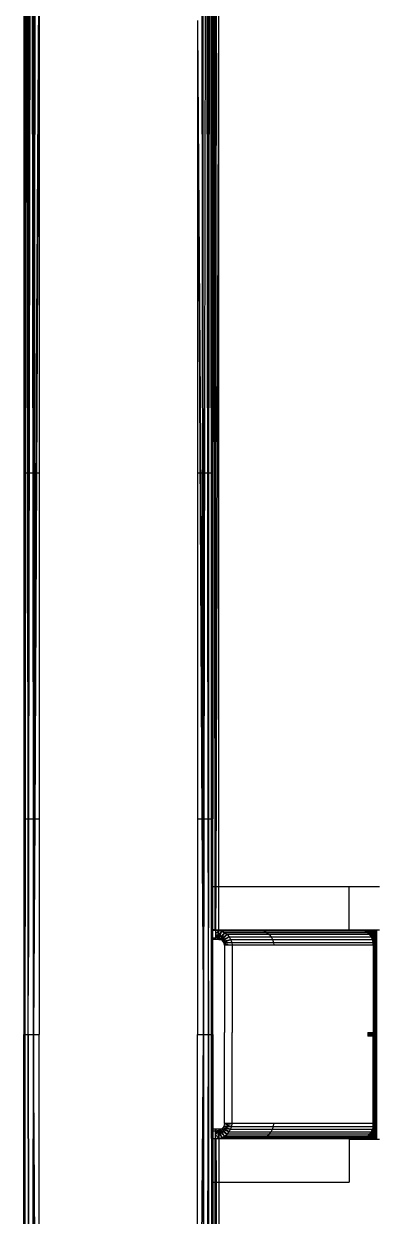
# Model space of a CAD drawing. Header units: inches. Extents: x 12 to 4610, y 8 to 3258.
# Drawn here: x 690.8 to 784.2, y 2093.7 to 2408.2 of the extents above; entities that cross this region are included whole.
import ezdxf

# ---------------------------------------------------------------- set-up
doc = ezdxf.new("R2010")
doc.units = ezdxf.units.IN
doc.header["$MEASUREMENT"] = 0

msp = doc.modelspace()

# ---------------------------------------------------------------- linework, layer by layer
for p, q in [((691.96, 2198.52), (691.83, 2641.67)), ((692.02, 2198.52), (692.27, 2641.86)), ((692.72, 2642.04), (692.08, 2198.52)), ((692.72, 2642.04), (693.26, 2198.52)), ((693.26, 2642.23), (693.33, 2198.52)), ((693.38, 2198.52), (693.63, 2641.83)), ((690.85, 2640.9), (691.08, 2198.52)), ((691.02, 2198.52), (690.85, 2640.9)), ((691.08, 2198.52), (690.98, 2641.12)), ((691.11, 2198.52), (691.19, 2641.3)), ((691.46, 2641.48), (691.14, 2198.52)), ((691.91, 2198.52), (691.46, 2641.48)), ((694.02, 2641.44), (693.43, 2198.52)), ((738.07, 2198.52), (737.6, 2597.18)), ((738.15, 2198.52), (738.1, 2596.65)), ((738.84, 2596.04), (738.26, 2198.52)), ((738.84, 2596.04), (739.36, 2198.52)), ((739.46, 2198.52), (739.49, 2595.43)), ((739.72, 2595.24), (739.5, 2198.52)), ((739.53, 2198.52), (739.96, 2595.07)), ((739.96, 2595.07), (740.27, 2198.52)), ((740.27, 2198.52), (740.08, 2594.98)), ((740.32, 2198.52), (740.2, 2594.9)), ((740.32, 2594.83), (740.32, 2198.52)), ((740.32, 2198.52), (740.43, 2594.77)), ((740.43, 2594.77), (740.42, 2198.52)), ((740.88, 2593.19), (740.63, 2227.23)), ((741.24, 2180.64), (740.88, 2593.19)), ((741.17, 2593.18), (741.27, 2180.64)), ((741.31, 2180.64), (741.51, 2593.17)), ((741.35, 2180.64), (741.86, 2593.17)), ((690.81, 2430.23), (690.81, 2198.52)), ((690.81, 2430.23), (691.02, 2198.52)), ((693.43, 2198.52), (694.81, 2427.84)), ((694.81, 2427.84), (693.74, 2198.52)), ((694.81, 2427.84), (694.81, 2198.52)), ((741.5, 2180.64), (742.23, 2421.92)), ((742.23, 2180.64), (742.23, 2421.92)), ((740.63, 2420.97), (740.63, 2407.18)), ((736.63, 2409.08), (736.63, 2407.25)), ((736.63, 2407.25), (736.63, 2198.52)), ((736.63, 2407.25), (737.7, 2198.52)), ((736.63, 2407.25), (738.07, 2198.52)), ((740.63, 2407.18), (740.42, 2198.52)), ((740.63, 2227.23), (740.63, 2407.18)), ((690.94, 2289.68), (690.81, 2289.68)), ((690.98, 2289.68), (690.94, 2289.68)), ((691.02, 2289.68), (690.98, 2289.68)), ((691.06, 2289.68), (691.02, 2289.68)), ((691.12, 2289.68), (691.06, 2289.68)), ((691.21, 2289.68), (691.12, 2289.68)), ((691.82, 2289.68), (691.21, 2289.68)), ((691.94, 2289.68), (691.82, 2289.68)), ((692.07, 2289.68), (691.94, 2289.68)), ((692.21, 2289.68), (692.07, 2289.68)), ((693.15, 2289.68), (692.21, 2289.68)), ((693.31, 2289.68), (693.15, 2289.68)), ((693.43, 2289.68), (693.31, 2289.68)), ((693.55, 2289.68), (693.43, 2289.68)), ((693.97, 2289.68), (693.55, 2289.68)), ((694.16, 2289.68), (693.97, 2289.68)), ((694.81, 2289.68), (694.16, 2289.68)), ((737.24, 2289.68), (736.63, 2289.68)), ((737.45, 2289.68), (737.24, 2289.68)), ((737.97, 2289.68), (737.45, 2289.68)), ((738.14, 2289.68), (737.97, 2289.68)), ((738.39, 2289.68), (738.14, 2289.68)), ((739.24, 2289.68), (738.39, 2289.68)), ((739.47, 2289.68), (739.24, 2289.68)), ((739.55, 2289.68), (739.47, 2289.68)), ((739.63, 2289.68), (739.55, 2289.68)), ((740.2, 2289.68), (739.63, 2289.68)), ((740.24, 2289.68), (740.2, 2289.68)), ((740.28, 2289.68), (740.24, 2289.68)), ((740.32, 2289.68), (740.28, 2289.68)), ((740.36, 2289.68), (740.32, 2289.68)), ((740.42, 2289.68), (740.36, 2289.68)), ((740.51, 2289.68), (740.42, 2289.68)), ((740.63, 2289.68), (740.51, 2289.68)), ((740.63, 2227.23), (740.63, 2198.52)), ((690.81, 2198.52), (691.02, 2198.52)), ((690.81, 2198.52), (690.81, 2141.64)), ((691.02, 2198.52), (691.08, 2198.52)), ((691.02, 2198.52), (691.09, 2141.64)), ((691.09, 2141.64), (691.08, 2198.52)), ((691.08, 2198.52), (691.11, 2198.52)), ((691.09, 2141.64), (691.11, 2198.52)), ((691.14, 2198.52), (691.09, 2141.64)), ((691.11, 2198.52), (691.14, 2198.52)), ((691.14, 2198.52), (691.91, 2198.52)), ((691.91, 2198.52), (691.96, 2198.52)), ((691.96, 2161.96), (691.91, 2198.52)), ((691.96, 2198.52), (692.02, 2198.52)), ((691.96, 2161.96), (691.96, 2198.52)), ((692, 2161.96), (692.02, 2198.52)), ((692.08, 2198.52), (692, 2161.96)), ((692.02, 2198.52), (692.08, 2198.52)), ((692.08, 2198.52), (693.26, 2198.52)), ((693.26, 2198.52), (693.33, 2198.52)), ((693.26, 2198.52), (693.34, 2141.64)), ((693.33, 2198.52), (693.38, 2198.52)), ((693.33, 2198.52), (693.34, 2141.64)), ((693.34, 2141.64), (693.38, 2198.52)), ((693.43, 2198.52), (693.34, 2141.64)), ((693.74, 2198.52), (693.34, 2141.64)), ((693.38, 2198.52), (693.43, 2198.52)), ((693.43, 2198.52), (693.74, 2198.52)), ((693.74, 2198.52), (694.81, 2198.52)), ((694.81, 2198.52), (694.81, 2141.64)), ((736.63, 2198.52), (737.7, 2198.52)), ((736.63, 2198.52), (736.63, 2141.64)), ((737.7, 2198.52), (738.07, 2198.52)), ((737.7, 2198.52), (738.16, 2141.64)), ((738.16, 2141.64), (738.07, 2198.52)), ((738.07, 2198.52), (738.15, 2198.52)), ((738.16, 2141.64), (738.15, 2198.52)), ((738.15, 2198.52), (738.26, 2198.52)), ((738.26, 2198.52), (738.16, 2141.64)), ((738.26, 2198.52), (739.36, 2198.52)), ((739.36, 2198.52), (739.46, 2198.52)), ((739.36, 2198.52), (739.46, 2141.64)), ((739.46, 2198.52), (739.5, 2198.52)), ((739.46, 2169.72), (739.46, 2198.52)), ((739.49, 2169.72), (739.53, 2198.52)), ((739.5, 2198.52), (739.49, 2169.72)), ((739.5, 2198.52), (739.53, 2198.52)), ((739.53, 2198.52), (740.27, 2198.52)), ((740.3, 2169.23), (740.27, 2198.52)), ((740.3, 2169.23), (740.32, 2198.52)), ((740.32, 2198.52), (740.42, 2198.52)), ((740.42, 2198.52), (740.32, 2141.64)), ((740.42, 2198.52), (740.63, 2198.52)), ((740.63, 2180.64), (740.63, 2198.52)), ((740.63, 2180.64), (741.24, 2180.64)), ((740.63, 2169.39), (740.63, 2180.64)), ((741.25, 2169.18), (741.24, 2180.64)), ((741.24, 2180.64), (741.27, 2180.64)), ((741.27, 2180.64), (741.25, 2169.18)), ((741.27, 2180.64), (741.31, 2180.64)), ((741.3, 2169.17), (741.31, 2180.64)), ((741.31, 2180.64), (741.35, 2180.64)), ((741.33, 2169.17), (741.35, 2180.64)), ((741.35, 2180.64), (741.5, 2180.64)), ((741.43, 2169.13), (741.5, 2180.64)), ((741.5, 2180.64), (742.23, 2180.64)), ((742.23, 2169.13), (742.23, 2180.64)), ((742.23, 2180.64), (776.56, 2180.64)), ((776.56, 2169.23), (776.56, 2180.64)), ((776.56, 2180.64), (784.56, 2180.64)), ((739.49, 2169.72), (739.46, 2169.72)), ((739.46, 2141.64), (739.46, 2169.72)), ((739.46, 2141.64), (739.49, 2169.72)), ((740.33, 2169.23), (740.3, 2169.23)), ((740.31, 2169.13), (740.3, 2169.23)), ((740.33, 2169.13), (740.31, 2169.13)), ((740.32, 2141.64), (740.31, 2169.13)), ((740.77, 2169.29), (740.63, 2169.39)), ((740.63, 2169.29), (740.63, 2169.39)), ((740.77, 2169.29), (740.63, 2169.29)), ((740.63, 2169.13), (740.63, 2169.29)), ((740.63, 2169.13), (741.37, 2169.13)), ((740.63, 2167.13), (740.63, 2169.13)), ((740.63, 2167.13), (741.25, 2167.13)), ((740.63, 2166.64), (740.63, 2167.13)), ((741.25, 2169.18), (740.77, 2169.29)), ((741.3, 2169.17), (741.25, 2169.18)), ((741.25, 2166.64), (741.25, 2167.13)), ((741.25, 2167.13), (741.3, 2167.13)), ((741.33, 2169.17), (741.3, 2169.17)), ((741.3, 2167.13), (741.37, 2167.15)), ((741.3, 2166.64), (741.3, 2167.13)), ((741.32, 2166.64), (741.32, 2167.13)), ((741.37, 2169.13), (741.33, 2169.17)), ((741.37, 2169.13), (741.37, 2168.13)), ((741.43, 2169.13), (741.37, 2169.13)), ((742.19, 2169.06), (741.37, 2168.13)), ((741.37, 2168.13), (741.41, 2168.04)), ((741.37, 2168.13), (741.37, 2167.99)), ((741.41, 2168.04), (741.37, 2167.99)), ((741.37, 2167.99), (741.37, 2167.15)), ((741.37, 2167.15), (741.4, 2167.13)), ((741.4, 2167.13), (741.43, 2168)), ((741.4, 2167.13), (741.49, 2167.13)), ((741.42, 2166.64), (741.4, 2167.13)), ((741.41, 2168.04), (741.43, 2168)), ((741.49, 2169.13), (741.43, 2169.13)), ((741.43, 2168), (741.49, 2167.86)), ((741.49, 2169.13), (742.19, 2169.06)), ((742.23, 2169.13), (741.49, 2169.13)), ((741.49, 2167.13), (741.49, 2167.86)), ((741.49, 2167.86), (741.79, 2167.13)), ((741.79, 2167.13), (741.49, 2167.13)), ((741.81, 2167.1), (741.49, 2167.13)), ((741.79, 2167.13), (742.19, 2169.06)), ((741.81, 2167.1), (741.79, 2167.13)), ((741.83, 2167.13), (741.79, 2167.13)), ((741.81, 2167.1), (741.83, 2167.13)), ((741.85, 2167.1), (741.81, 2167.1)), ((741.83, 2167.13), (742.23, 2167.72)), ((742.23, 2167.13), (741.83, 2167.13)), ((741.85, 2167.1), (742.23, 2167.1)), ((742.23, 2166.98), (741.85, 2167.1)), ((742.19, 2169.06), (742.23, 2169.05)), ((752.68, 2169.13), (742.23, 2169.13)), ((742.23, 2169.05), (753.46, 2169.06)), ((742.23, 2167.72), (742.23, 2169.05)), ((742.23, 2169.05), (742.99, 2168.83)), ((742.23, 2167.72), (742.99, 2168.83)), ((742.23, 2166.98), (743.73, 2168.46)), ((742.23, 2167.13), (742.23, 2167.72)), ((742.29, 2167.13), (742.23, 2167.13)), ((742.23, 2166.98), (742.23, 2167.1)), ((742.23, 2167.1), (742.27, 2167.1)), ((742.23, 2166.98), (742.27, 2167.1)), ((742.62, 2166.8), (742.23, 2166.98)), ((742.23, 2166.64), (742.23, 2166.98)), ((742.27, 2167.1), (742.29, 2167.13)), ((742.29, 2167.13), (742.99, 2168.83)), ((743.73, 2168.46), (742.62, 2166.8)), ((742.62, 2166.8), (744.38, 2167.96)), ((742.84, 2166.64), (742.62, 2166.8)), ((742.97, 2166.55), (744.38, 2167.96)), ((742.97, 2166.55), (744.92, 2167.36)), ((754.21, 2168.83), (742.99, 2168.83)), ((742.99, 2168.83), (743.73, 2168.46)), ((744.92, 2167.36), (743.26, 2166.24)), ((754.91, 2168.46), (743.73, 2168.46)), ((743.73, 2168.46), (744.38, 2167.96)), ((755.52, 2167.96), (744.38, 2167.96)), ((744.38, 2167.96), (744.92, 2167.36)), ((744.92, 2167.36), (756.02, 2167.36)), ((744.92, 2167.36), (745.34, 2166.66)), ((779.32, 2169.13), (752.68, 2169.13)), ((752.68, 2169.13), (753.46, 2169.06)), ((753.46, 2169.06), (754.21, 2168.83)), ((753.46, 2169.06), (780.05, 2169.06)), ((780.75, 2168.83), (754.21, 2168.83)), ((754.21, 2168.83), (754.91, 2168.46)), ((781.39, 2168.46), (754.91, 2168.46)), ((754.91, 2168.46), (755.52, 2167.96)), ((781.95, 2167.96), (755.52, 2167.96)), ((755.52, 2167.96), (756.02, 2167.36)), ((756.02, 2167.36), (756.39, 2166.66)), ((756.02, 2167.36), (782.4, 2167.36)), ((776.56, 2169.23), (780.03, 2169.23)), ((780.05, 2169.06), (779.32, 2169.13)), ((780.03, 2169.23), (780.05, 2169.06)), ((780.03, 2169.23), (780.08, 2169.23)), ((780.05, 2169.06), (780.08, 2169.23)), ((780.08, 2169.05), (780.05, 2169.06)), ((780.08, 2169.05), (780.08, 2169.23)), ((780.08, 2169.23), (780.13, 2169.23)), ((780.13, 2169.03), (780.08, 2169.05)), ((780.13, 2169.03), (780.13, 2169.23)), ((780.13, 2169.23), (780.18, 2169.23)), ((780.18, 2169.02), (780.13, 2169.03)), ((780.18, 2169.23), (780.18, 2169.02)), ((780.18, 2169.23), (780.22, 2169.23)), ((780.22, 2169), (780.18, 2169.02)), ((780.22, 2169), (780.22, 2169.23)), ((780.22, 2169.23), (780.3, 2169.23)), ((780.3, 2168.98), (780.22, 2169)), ((780.3, 2168.98), (780.3, 2169.23)), ((780.3, 2169.23), (780.34, 2169.23)), ((780.34, 2168.96), (780.3, 2168.98)), ((780.34, 2168.96), (780.34, 2169.23)), ((780.34, 2169.23), (780.4, 2169.23)), ((780.4, 2168.94), (780.34, 2168.96)), ((780.4, 2169.23), (780.4, 2168.94)), ((780.4, 2169.23), (780.48, 2169.23)), ((780.48, 2168.92), (780.4, 2168.94)), ((780.48, 2169.23), (780.48, 2168.92)), ((780.48, 2169.23), (780.58, 2169.23)), ((780.58, 2168.89), (780.48, 2168.92)), ((780.58, 2169.23), (780.58, 2168.89)), ((780.58, 2169.23), (780.64, 2169.23)), ((780.64, 2168.86), (780.58, 2168.89)), ((780.64, 2168.86), (780.64, 2169.23)), ((780.64, 2169.23), (780.73, 2169.23)), ((780.75, 2168.83), (780.64, 2168.86)), ((780.73, 2169.23), (780.75, 2168.83)), ((780.73, 2169.23), (780.83, 2169.23)), ((780.83, 2168.79), (780.75, 2168.83)), ((780.83, 2169.23), (780.83, 2168.79)), ((780.83, 2169.23), (780.96, 2169.23)), ((780.96, 2168.71), (780.83, 2168.79)), ((780.96, 2169.23), (780.96, 2168.71)), ((780.96, 2169.23), (781.04, 2169.23)), ((781.04, 2168.66), (780.96, 2168.71)), ((781.04, 2169.23), (781.04, 2168.66)), ((781.04, 2169.23), (781.15, 2169.23)), ((781.15, 2168.6), (781.04, 2168.66)), ((781.15, 2169.23), (781.15, 2168.6)), ((781.15, 2169.23), (781.27, 2169.23)), ((781.27, 2168.53), (781.15, 2168.6)), ((781.27, 2169.23), (781.27, 2168.53)), ((781.27, 2169.23), (781.42, 2169.23)), ((781.39, 2168.46), (781.27, 2168.53)), ((781.42, 2169.23), (781.39, 2168.46)), ((781.39, 2168.46), (781.52, 2168.34)), ((781.42, 2169.23), (781.52, 2169.23)), ((781.52, 2169.23), (781.52, 2168.34)), ((781.52, 2169.23), (781.65, 2169.23)), ((781.65, 2168.23), (781.52, 2168.34)), ((781.65, 2169.23), (781.65, 2168.23)), ((781.65, 2169.23), (781.78, 2169.23)), ((781.78, 2168.11), (781.65, 2168.23)), ((781.78, 2169.23), (781.78, 2168.11)), ((781.78, 2169.23), (781.95, 2169.23)), ((781.95, 2167.96), (781.78, 2168.11)), ((781.95, 2169.23), (781.95, 2167.96)), ((781.95, 2169.23), (782.03, 2169.23)), ((782.03, 2167.86), (781.95, 2167.96)), ((782.03, 2167.86), (782.03, 2169.23)), ((782.03, 2169.23), (782.07, 2169.23)), ((782.05, 2167.82), (782.03, 2167.86)), ((782.05, 2167.82), (782.07, 2169.23)), ((782.05, 2167.82), (782.1, 2167.76)), ((782.07, 2169.23), (782.1, 2169.23)), ((782.1, 2167.76), (782.1, 2169.23)), ((782.1, 2169.23), (782.15, 2169.23)), ((782.13, 2167.72), (782.1, 2167.76)), ((782.13, 2167.72), (782.15, 2169.23)), ((782.13, 2167.72), (782.19, 2167.64)), ((782.15, 2169.23), (782.19, 2169.23)), ((782.19, 2167.64), (782.19, 2169.23)), ((782.22, 2169.23), (782.19, 2167.64)), ((782.19, 2169.23), (782.22, 2169.23)), ((782.19, 2167.64), (782.26, 2167.54)), ((782.22, 2169.23), (782.26, 2169.23)), ((782.26, 2167.54), (782.26, 2169.23)), ((782.26, 2169.23), (782.36, 2169.23)), ((782.36, 2167.41), (782.26, 2167.54)), ((782.36, 2167.41), (782.36, 2169.23)), ((782.36, 2169.23), (782.45, 2169.23)), ((782.4, 2167.36), (782.36, 2167.41)), ((782.45, 2167.24), (782.4, 2167.36)), ((782.45, 2167.24), (782.45, 2169.23)), ((782.45, 2169.23), (782.49, 2169.23)), ((782.49, 2167.16), (782.45, 2167.24)), ((782.49, 2169.23), (782.49, 2167.16)), ((782.49, 2169.23), (782.56, 2169.23)), ((782.54, 2167.05), (782.49, 2167.16)), ((782.56, 2169.23), (782.54, 2167.05)), ((782.54, 2167.05), (782.67, 2166.77)), ((782.56, 2169.23), (782.67, 2169.23)), ((782.67, 2169.23), (782.67, 2166.77)), ((782.67, 2169.23), (782.83, 2169.23)), ((782.72, 2166.66), (782.67, 2166.77)), ((782.83, 2169.23), (782.83, 2166.2)), ((782.83, 2169.23), (782.94, 2169.23)), ((782.92, 2165.24), (782.94, 2169.23)), ((782.94, 2169.23), (782.98, 2169.23)), ((782.98, 2169.23), (782.97, 2141.64)), ((782.98, 2169.23), (783.07, 2169.23)), ((783.09, 2141.64), (783.07, 2169.23)), ((783.07, 2169.23), (783.1, 2169.23)), ((783.1, 2169.23), (783.09, 2141.64)), ((783.13, 2141.64), (783.1, 2169.23)), ((783.1, 2169.23), (783.15, 2169.23)), ((783.15, 2169.23), (783.13, 2141.64)), ((783.15, 2169.23), (783.2, 2169.23)), ((783.2, 2169.23), (783.18, 2141.64)), ((783.21, 2141.64), (783.2, 2169.23)), ((783.2, 2169.23), (783.23, 2169.23)), ((783.23, 2169.23), (783.24, 2141.64)), ((783.23, 2169.23), (783.31, 2169.23)), ((783.3, 2141.64), (783.31, 2169.23)), ((783.31, 2169.23), (783.36, 2169.23)), ((783.36, 2141.64), (783.36, 2169.23)), ((783.36, 2169.23), (783.42, 2169.23)), ((783.42, 2141.64), (783.42, 2169.23)), ((783.42, 2169.23), (783.47, 2169.23)), ((783.47, 2169.23), (783.47, 2141.64)), ((783.47, 2169.23), (783.5, 2169.23)), ((783.51, 2141.64), (783.5, 2169.23)), ((783.5, 2169.23), (783.55, 2169.23)), ((783.55, 2169.23), (783.56, 2141.64)), ((783.55, 2169.23), (783.61, 2169.23)), ((783.61, 2169.23), (783.6, 2141.64)), ((783.61, 2169.23), (783.66, 2169.23)), ((783.66, 2169.23), (783.66, 2141.64)), ((783.66, 2169.23), (783.74, 2169.23)), ((783.74, 2169.23), (783.74, 2141.64)), ((783.74, 2169.23), (783.79, 2169.23)), ((783.79, 2169.23), (783.79, 2141.64)), ((783.79, 2169.23), (783.83, 2169.23)), ((783.83, 2169.23), (783.83, 2141.64)), ((783.83, 2169.23), (784.56, 2169.23)), ((741.25, 2166.64), (740.63, 2166.64)), ((740.63, 2141.64), (740.63, 2166.64)), ((741.32, 2166.64), (741.25, 2166.64)), ((741.42, 2166.64), (741.32, 2166.64)), ((742.23, 2166.64), (741.42, 2166.64)), ((742.23, 2166.64), (742.84, 2166.64)), ((742.97, 2166.55), (742.84, 2166.64)), ((743.26, 2166.24), (742.97, 2166.55)), ((743.26, 2166.24), (745.34, 2166.66)), ((743.5, 2165.9), (743.26, 2166.24)), ((743.5, 2165.9), (745.34, 2166.66)), ((743.5, 2165.9), (745.61, 2165.91)), ((743.66, 2165.52), (743.5, 2165.9)), ((745.61, 2165.91), (743.66, 2165.52)), ((743.74, 2165.13), (743.66, 2165.52)), ((743.66, 2165.52), (745.73, 2165.13)), ((743.74, 2165.13), (743.74, 2142.14)), ((745.73, 2165.13), (743.74, 2165.13)), ((745.34, 2166.66), (745.61, 2165.91)), ((745.34, 2166.66), (756.39, 2166.66)), ((745.61, 2165.91), (745.73, 2165.13)), ((745.61, 2165.91), (756.61, 2165.91)), ((756.69, 2165.13), (745.73, 2165.13)), ((745.73, 2165.13), (745.73, 2142.14)), ((756.39, 2166.66), (756.61, 2165.91)), ((756.39, 2166.66), (782.72, 2166.66)), ((756.61, 2165.91), (756.69, 2165.13)), ((756.61, 2165.91), (782.9, 2165.91)), ((782.93, 2165.13), (756.69, 2165.13)), ((782.83, 2166.2), (782.72, 2166.66)), ((782.9, 2165.91), (782.83, 2166.2)), ((782.92, 2165.24), (782.9, 2165.91)), ((782.93, 2165.13), (782.92, 2165.24)), ((782.93, 2165.13), (782.93, 2142.14)), ((692, 2161.96), (691.96, 2161.96)), ((691.98, 2141.64), (691.96, 2161.96)), ((691.98, 2141.64), (692, 2161.96)), ((690.81, 2141.64), (691.09, 2141.64)), ((690.81, 2084.75), (690.81, 2141.64)), ((691.02, 2084.75), (691.09, 2141.64)), ((691.09, 2141.64), (691.08, 2084.75)), ((691.09, 2141.64), (691.98, 2141.64)), ((691.09, 2141.64), (691.11, 2084.75)), ((691.14, 2084.75), (691.09, 2141.64)), ((691.98, 2141.64), (691.91, 2084.75)), ((691.98, 2141.64), (691.96, 2084.75)), ((691.98, 2141.64), (693.34, 2141.64)), ((691.98, 2141.64), (692.02, 2084.75)), ((692.08, 2084.75), (691.98, 2141.64)), ((693.26, 2084.75), (693.34, 2141.64)), ((693.33, 2084.75), (693.34, 2141.64)), ((693.34, 2141.64), (694.81, 2141.64)), ((693.34, 2141.64), (693.38, 2084.75)), ((693.43, 2084.75), (693.34, 2141.64)), ((693.74, 2084.75), (693.34, 2141.64)), ((694.81, 2084.75), (694.81, 2141.64)), ((736.63, 2141.64), (738.16, 2141.64)), ((736.63, 2084.75), (736.63, 2141.64)), ((737.7, 2084.75), (738.16, 2141.64)), ((738.16, 2141.64), (738.07, 2084.75)), ((738.16, 2141.64), (738.15, 2084.75)), ((738.16, 2141.64), (739.46, 2141.64)), ((738.26, 2084.75), (738.16, 2141.64)), ((739.36, 2084.75), (739.46, 2141.64)), ((739.46, 2141.64), (739.46, 2084.75)), ((739.46, 2141.64), (739.53, 2084.75)), ((739.46, 2141.64), (740.32, 2141.64)), ((739.5, 2084.75), (739.46, 2141.64)), ((740.32, 2141.64), (740.3, 2116.64)), ((740.32, 2141.64), (740.63, 2141.64)), ((740.42, 2084.75), (740.32, 2141.64)), ((740.32, 2141.64), (740.33, 2116.64)), ((740.63, 2141.64), (740.63, 2116.64)), ((743.74, 2118.14), (743.74, 2142.14)), ((745.73, 2118.14), (745.73, 2142.14)), ((781.52, 2142.14), (781.51, 2141.14)), ((781.52, 2142.14), (781.65, 2142.14)), ((781.65, 2142.14), (781.65, 2141.14)), ((781.65, 2142.14), (781.77, 2142.14)), ((781.77, 2142.14), (781.77, 2141.14)), ((781.77, 2142.14), (781.93, 2142.14)), ((781.93, 2142.14), (781.93, 2141.14)), ((781.93, 2142.14), (782.03, 2142.14)), ((782.03, 2141.14), (782.03, 2142.14)), ((782.03, 2142.14), (782.07, 2142.14)), ((782.07, 2141.14), (782.07, 2142.14)), ((782.07, 2142.14), (782.1, 2142.14)), ((782.1, 2141.14), (782.1, 2142.14)), ((782.1, 2142.14), (782.15, 2142.14)), ((782.15, 2142.14), (782.15, 2141.14)), ((782.15, 2142.14), (782.19, 2142.14)), ((782.19, 2141.14), (782.19, 2142.14)), ((782.19, 2142.14), (782.22, 2142.14)), ((782.22, 2142.14), (782.22, 2141.14)), ((782.22, 2142.14), (782.27, 2142.14)), ((782.27, 2141.14), (782.27, 2142.14)), ((782.27, 2142.14), (782.36, 2142.14)), ((782.36, 2141.14), (782.36, 2142.14)), ((782.36, 2142.14), (782.46, 2142.14)), ((782.46, 2141.14), (782.46, 2142.14)), ((782.46, 2142.14), (782.49, 2142.14)), ((782.49, 2142.14), (782.49, 2141.14)), ((782.49, 2142.14), (782.52, 2142.14)), ((782.52, 2142.14), (782.52, 2141.14)), ((782.52, 2142.14), (782.57, 2142.14)), ((782.57, 2141.14), (782.57, 2142.14)), ((782.57, 2142.14), (782.67, 2142.14)), ((782.67, 2142.14), (782.67, 2141.14)), ((782.67, 2142.14), (782.83, 2142.14)), ((782.83, 2142.14), (782.83, 2141.64)), ((782.83, 2142.14), (782.93, 2142.14)), ((782.83, 2141.64), (782.83, 2141.14)), ((782.83, 2141.64), (782.93, 2141.64)), ((782.93, 2141.64), (782.93, 2142.14)), ((782.93, 2141.64), (782.97, 2141.64)), ((782.93, 2141.14), (782.93, 2141.64)), ((782.97, 2141.64), (782.95, 2114.04)), ((782.97, 2141.64), (783.09, 2141.64)), ((783.07, 2114.04), (783.09, 2141.64)), ((783.09, 2141.64), (783.13, 2141.64)), ((783.11, 2114.04), (783.13, 2141.64)), ((783.13, 2141.64), (783.18, 2141.64)), ((783.18, 2141.64), (783.16, 2114.04)), ((783.18, 2141.64), (783.21, 2141.64)), ((783.22, 2114.04), (783.21, 2141.64)), ((783.21, 2141.64), (783.24, 2141.64)), ((783.24, 2141.64), (783.25, 2114.04)), ((783.24, 2141.64), (783.3, 2141.64)), ((783.29, 2114.04), (783.3, 2141.64)), ((783.3, 2141.64), (783.36, 2141.64)), ((783.36, 2114.04), (783.36, 2141.64)), ((783.36, 2141.64), (783.42, 2141.64)), ((783.42, 2114.04), (783.42, 2141.64)), ((783.42, 2141.64), (783.47, 2141.64)), ((783.47, 2141.64), (783.47, 2114.04)), ((783.47, 2141.64), (783.51, 2141.64)), ((783.52, 2114.04), (783.51, 2141.64)), ((783.51, 2141.64), (783.56, 2141.64)), ((783.56, 2141.64), (783.57, 2114.04)), ((783.56, 2141.64), (783.6, 2141.64)), ((783.6, 2141.64), (783.59, 2114.04)), ((783.6, 2141.64), (783.66, 2141.64)), ((783.66, 2141.64), (783.66, 2114.04)), ((783.66, 2141.64), (783.74, 2141.64)), ((783.74, 2141.64), (783.75, 2114.04)), ((783.74, 2141.64), (783.79, 2141.64)), ((783.79, 2141.64), (783.79, 2114.04)), ((783.79, 2141.64), (783.83, 2141.64)), ((783.83, 2141.64), (783.83, 2114.04)), ((781.65, 2141.14), (781.51, 2141.14)), ((781.77, 2141.14), (781.65, 2141.14)), ((781.93, 2141.14), (781.77, 2141.14)), ((782.03, 2141.14), (781.93, 2141.14)), ((782.07, 2141.14), (782.03, 2141.14)), ((782.1, 2141.14), (782.07, 2141.14)), ((782.15, 2141.14), (782.1, 2141.14)), ((782.19, 2141.14), (782.15, 2141.14)), ((782.22, 2141.14), (782.19, 2141.14)), ((782.27, 2141.14), (782.22, 2141.14)), ((782.36, 2141.14), (782.27, 2141.14)), ((782.46, 2141.14), (782.36, 2141.14)), ((782.49, 2141.14), (782.46, 2141.14)), ((782.52, 2141.14), (782.49, 2141.14)), ((782.57, 2141.14), (782.52, 2141.14)), ((782.67, 2141.14), (782.57, 2141.14)), ((782.83, 2141.14), (782.67, 2141.14)), ((782.93, 2141.14), (782.83, 2141.14)), ((782.93, 2118.14), (782.93, 2141.14)), ((740.33, 2116.64), (740.3, 2116.64)), ((740.3, 2116.64), (740.3, 2116.14)), ((740.33, 2116.64), (740.33, 2116.14)), ((741.25, 2116.64), (740.63, 2116.64)), ((740.63, 2116.64), (740.63, 2116.14)), ((741.25, 2116.64), (741.25, 2116.14)), ((741.25, 2116.14), (741.3, 2116.64)), ((741.3, 2116.64), (741.25, 2116.64)), ((741.3, 2116.64), (741.3, 2116.14)), ((741.32, 2116.64), (741.3, 2116.64)), ((741.32, 2116.64), (741.32, 2116.14)), ((741.42, 2116.64), (741.32, 2116.64)), ((741.42, 2116.64), (741.4, 2116.14)), ((742.23, 2116.64), (741.42, 2116.64)), ((742.23, 2116.64), (742.23, 2116.3)), ((742.84, 2116.64), (742.23, 2116.64)), ((742.62, 2116.48), (742.23, 2116.3)), ((742.84, 2116.64), (742.62, 2116.48)), ((743.73, 2114.82), (742.62, 2116.48)), ((742.62, 2116.48), (744.38, 2115.32)), ((742.97, 2116.73), (742.84, 2116.64)), ((743.26, 2117.03), (742.97, 2116.73)), ((742.97, 2116.73), (744.92, 2115.92)), ((742.97, 2116.73), (744.38, 2115.32)), ((743.5, 2117.38), (743.26, 2117.03)), ((743.26, 2117.03), (745.34, 2116.61)), ((744.92, 2115.92), (743.26, 2117.03)), ((743.66, 2117.75), (743.5, 2117.38)), ((743.5, 2117.38), (745.34, 2116.61)), ((743.5, 2117.38), (745.61, 2117.36)), ((743.74, 2118.14), (743.66, 2117.75)), ((743.66, 2117.75), (745.73, 2118.14)), ((745.61, 2117.36), (743.66, 2117.75)), ((745.73, 2118.14), (743.74, 2118.14)), ((744.92, 2115.92), (745.34, 2116.61)), ((745.34, 2116.61), (745.61, 2117.36)), ((745.34, 2116.61), (756.39, 2116.61)), ((745.61, 2117.36), (745.73, 2118.14)), ((745.61, 2117.36), (756.61, 2117.36)), ((756.69, 2118.14), (745.73, 2118.14)), ((756.02, 2115.92), (756.39, 2116.61)), ((756.39, 2116.61), (756.61, 2117.36)), ((756.39, 2116.61), (782.72, 2116.61)), ((756.61, 2117.36), (756.69, 2118.14)), ((756.61, 2117.36), (782.9, 2117.36)), ((782.93, 2118.14), (756.69, 2118.14)), ((782.66, 2116.48), (782.57, 2116.28)), ((782.72, 2116.61), (782.66, 2116.48)), ((782.66, 2116.48), (782.66, 2114.04)), ((782.83, 2117.08), (782.72, 2116.61)), ((782.9, 2117.36), (782.83, 2117.08)), ((782.83, 2117.08), (782.83, 2114.04)), ((782.93, 2118.14), (782.9, 2117.36)), ((782.95, 2114.04), (782.93, 2118.14)), ((740.3, 2114.04), (740.27, 2084.75)), ((740.33, 2116.14), (740.3, 2116.14)), ((740.3, 2116.14), (740.3, 2114.04)), ((740.33, 2114.04), (740.3, 2114.04)), ((740.33, 2114.04), (740.32, 2084.75)), ((740.33, 2116.14), (740.33, 2114.04)), ((741.25, 2116.14), (740.63, 2116.14)), ((740.63, 2116.14), (740.63, 2114.14)), ((740.63, 2114.14), (741.37, 2114.14)), ((740.63, 2113.99), (740.63, 2114.14)), ((740.77, 2113.99), (740.63, 2113.89)), ((740.77, 2113.99), (740.63, 2113.99)), ((740.63, 2113.99), (740.63, 2113.89)), ((740.63, 2113.89), (740.63, 2102.64)), ((741.25, 2114.09), (740.77, 2113.99)), ((741.25, 2114.09), (741.24, 2102.64)), ((741.3, 2116.14), (741.25, 2116.14)), ((741.3, 2114.1), (741.25, 2114.09)), ((741.27, 2102.64), (741.25, 2114.09)), ((741.37, 2116.13), (741.3, 2116.14)), ((741.33, 2114.11), (741.3, 2114.1)), ((741.3, 2114.1), (741.31, 2102.64)), ((741.37, 2114.14), (741.33, 2114.11)), ((741.33, 2114.11), (741.35, 2102.64)), ((741.37, 2116.13), (741.4, 2116.14)), ((741.37, 2115.29), (741.37, 2116.13)), ((741.41, 2115.24), (741.37, 2115.29)), ((741.37, 2115.14), (741.37, 2115.29)), ((741.37, 2115.14), (741.41, 2115.24)), ((741.37, 2114.14), (741.37, 2115.14)), ((742.19, 2114.22), (741.37, 2115.14)), ((741.43, 2114.14), (741.37, 2114.14)), ((741.4, 2116.14), (741.49, 2116.14)), ((741.4, 2116.14), (741.43, 2115.28)), ((741.41, 2115.24), (741.43, 2115.28)), ((741.43, 2115.28), (741.49, 2115.42)), ((741.43, 2114.14), (741.5, 2102.64)), ((741.49, 2114.14), (741.43, 2114.14)), ((741.81, 2116.18), (741.49, 2116.14)), ((741.49, 2116.14), (741.49, 2115.42)), ((741.49, 2116.14), (741.81, 2116.14)), ((741.49, 2115.42), (741.81, 2116.14)), ((741.49, 2114.14), (742.19, 2114.22)), ((741.49, 2114.14), (742.23, 2114.14)), ((741.85, 2116.18), (741.81, 2116.18)), ((741.81, 2116.18), (741.81, 2116.14)), ((741.81, 2116.14), (742.19, 2114.22)), ((741.81, 2116.14), (742.23, 2115.56)), ((741.81, 2116.14), (742.23, 2116.14)), ((742.23, 2116.3), (741.85, 2116.18)), ((741.85, 2116.18), (742.23, 2116.18)), ((742.19, 2114.22), (742.23, 2114.23)), ((742.23, 2116.3), (743.73, 2114.82)), ((742.23, 2116.3), (742.23, 2116.18)), ((742.23, 2116.3), (742.27, 2116.18)), ((742.23, 2116.18), (742.27, 2116.18)), ((742.23, 2116.14), (742.23, 2115.56)), ((742.23, 2116.14), (742.29, 2116.14)), ((742.23, 2115.56), (742.23, 2114.23)), ((742.23, 2115.56), (742.99, 2114.45)), ((742.23, 2114.23), (742.99, 2114.45)), ((742.23, 2114.23), (753.46, 2114.22)), ((742.23, 2114.14), (742.23, 2102.64)), ((742.23, 2114.14), (752.68, 2114.14)), ((742.27, 2116.18), (742.29, 2116.14)), ((742.29, 2116.14), (742.99, 2114.45)), ((742.99, 2114.45), (743.73, 2114.82)), ((754.21, 2114.45), (742.99, 2114.45)), ((743.73, 2114.82), (744.38, 2115.32)), ((754.91, 2114.82), (743.73, 2114.82)), ((744.38, 2115.32), (744.92, 2115.92)), ((755.52, 2115.32), (744.38, 2115.32)), ((744.92, 2115.92), (756.02, 2115.92)), ((752.68, 2114.14), (753.46, 2114.22)), ((779.32, 2114.14), (752.68, 2114.14)), ((753.46, 2114.22), (754.21, 2114.45)), ((753.46, 2114.22), (780.05, 2114.22)), ((754.21, 2114.45), (754.91, 2114.82)), ((780.75, 2114.45), (754.21, 2114.45)), ((754.91, 2114.82), (755.52, 2115.32)), ((781.39, 2114.82), (754.91, 2114.82)), ((755.52, 2115.32), (756.02, 2115.92)), ((781.95, 2115.32), (755.52, 2115.32)), ((756.02, 2115.92), (782.4, 2115.92)), ((776.56, 2114.04), (776.56, 2102.64)), ((776.56, 2114.04), (780.03, 2114.04)), ((780.05, 2114.22), (779.32, 2114.14)), ((780.05, 2114.22), (780.03, 2114.04)), ((780.03, 2114.04), (780.07, 2114.04)), ((780.08, 2114.23), (780.05, 2114.22)), ((780.07, 2114.04), (780.05, 2114.22)), ((780.07, 2114.04), (780.08, 2114.23)), ((780.07, 2114.04), (780.12, 2114.04)), ((780.12, 2114.24), (780.08, 2114.23)), ((780.18, 2114.26), (780.12, 2114.24)), ((780.12, 2114.04), (780.12, 2114.24)), ((780.12, 2114.04), (780.18, 2114.04)), ((780.22, 2114.27), (780.18, 2114.26)), ((780.18, 2114.26), (780.18, 2114.04)), ((780.18, 2114.04), (780.22, 2114.04)), ((780.28, 2114.3), (780.22, 2114.27)), ((780.22, 2114.04), (780.22, 2114.27)), ((780.22, 2114.04), (780.28, 2114.04)), ((780.33, 2114.31), (780.28, 2114.3)), ((780.28, 2114.04), (780.28, 2114.3)), ((780.28, 2114.04), (780.33, 2114.04)), ((780.4, 2114.33), (780.33, 2114.31)), ((780.33, 2114.04), (780.33, 2114.31)), ((780.33, 2114.04), (780.4, 2114.04)), ((780.47, 2114.35), (780.4, 2114.33)), ((780.4, 2114.33), (780.4, 2114.04)), ((780.4, 2114.04), (780.47, 2114.04)), ((780.56, 2114.38), (780.47, 2114.35)), ((780.47, 2114.35), (780.47, 2114.04)), ((780.47, 2114.04), (780.56, 2114.04)), ((780.63, 2114.41), (780.56, 2114.38)), ((780.56, 2114.38), (780.56, 2114.04)), ((780.56, 2114.04), (780.63, 2114.04)), ((780.75, 2114.45), (780.63, 2114.41)), ((780.63, 2114.04), (780.63, 2114.41)), ((780.63, 2114.04), (780.73, 2114.04)), ((780.75, 2114.45), (780.73, 2114.04)), ((780.73, 2114.04), (780.81, 2114.04)), ((780.81, 2114.48), (780.75, 2114.45)), ((780.93, 2114.55), (780.81, 2114.48)), ((780.81, 2114.48), (780.81, 2114.04)), ((780.81, 2114.04), (780.93, 2114.04)), ((781.03, 2114.61), (780.93, 2114.55)), ((780.93, 2114.55), (780.93, 2114.04)), ((780.93, 2114.04), (781.03, 2114.04)), ((781.15, 2114.68), (781.03, 2114.61)), ((781.03, 2114.61), (781.03, 2114.04)), ((781.03, 2114.04), (781.15, 2114.04)), ((781.25, 2114.74), (781.15, 2114.68)), ((781.15, 2114.68), (781.15, 2114.04)), ((781.15, 2114.04), (781.25, 2114.04)), ((781.39, 2114.82), (781.25, 2114.74)), ((781.25, 2114.74), (781.25, 2114.04)), ((781.25, 2114.04), (781.38, 2114.04)), ((781.39, 2114.82), (781.38, 2114.04)), ((781.38, 2114.04), (781.51, 2114.04)), ((781.51, 2114.92), (781.39, 2114.82)), ((781.65, 2115.05), (781.51, 2114.92)), ((781.51, 2114.92), (781.51, 2114.04)), ((781.51, 2114.04), (781.65, 2114.04)), ((781.77, 2115.15), (781.65, 2115.05)), ((781.65, 2115.05), (781.65, 2114.04)), ((781.65, 2114.04), (781.77, 2114.04)), ((781.92, 2115.28), (781.77, 2115.15)), ((781.77, 2115.15), (781.77, 2114.04)), ((781.77, 2114.04), (781.91, 2114.04)), ((781.92, 2115.28), (781.91, 2114.04)), ((781.91, 2114.04), (782.03, 2114.04)), ((781.95, 2115.32), (781.92, 2115.28)), ((782.03, 2115.42), (781.95, 2115.32)), ((782.06, 2115.46), (782.03, 2115.42)), ((782.03, 2114.04), (782.03, 2115.42)), ((782.03, 2114.04), (782.08, 2114.04)), ((782.06, 2115.46), (782.1, 2115.52)), ((782.08, 2114.04), (782.06, 2115.46)), ((782.08, 2114.04), (782.1, 2114.04)), ((782.14, 2115.57), (782.1, 2115.52)), ((782.1, 2114.04), (782.1, 2115.52)), ((782.1, 2114.04), (782.16, 2114.04)), ((782.14, 2115.57), (782.19, 2115.64)), ((782.16, 2114.04), (782.14, 2115.57)), ((782.16, 2114.04), (782.22, 2114.04)), ((782.19, 2115.64), (782.27, 2115.75)), ((782.19, 2114.04), (782.19, 2115.64)), ((782.19, 2115.64), (782.22, 2114.04)), ((782.22, 2114.04), (782.27, 2114.04)), ((782.27, 2115.75), (782.34, 2115.85)), ((782.27, 2114.04), (782.27, 2115.75)), ((782.27, 2114.04), (782.36, 2114.04)), ((782.34, 2115.85), (782.4, 2115.92)), ((782.34, 2115.85), (782.36, 2114.04)), ((782.36, 2114.04), (782.46, 2114.04)), ((782.46, 2116.06), (782.4, 2115.92)), ((782.5, 2116.13), (782.46, 2116.06)), ((782.46, 2114.04), (782.46, 2116.06)), ((782.46, 2114.04), (782.5, 2114.04)), ((782.57, 2116.28), (782.5, 2116.13)), ((782.5, 2116.13), (782.5, 2114.04)), ((782.5, 2114.04), (782.57, 2114.04)), ((782.57, 2114.04), (782.57, 2116.28)), ((782.57, 2114.04), (782.66, 2114.04)), ((782.66, 2114.04), (782.83, 2114.04)), ((782.83, 2114.04), (782.95, 2114.04)), ((782.95, 2114.04), (783.07, 2114.04)), ((783.07, 2114.04), (783.11, 2114.04)), ((783.11, 2114.04), (783.16, 2114.04)), ((783.16, 2114.04), (783.22, 2114.04)), ((783.22, 2114.04), (783.25, 2114.04)), ((783.25, 2114.04), (783.29, 2114.04)), ((783.29, 2114.04), (783.36, 2114.04)), ((783.36, 2114.04), (783.42, 2114.04)), ((783.42, 2114.04), (783.47, 2114.04)), ((783.47, 2114.04), (783.52, 2114.04)), ((783.52, 2114.04), (783.59, 2114.04)), ((783.59, 2114.04), (783.66, 2114.04)), ((783.66, 2114.04), (783.75, 2114.04)), ((783.75, 2114.04), (783.79, 2114.04)), ((783.79, 2114.04), (783.83, 2114.04)), ((783.83, 2114.04), (784.56, 2114.04)), ((740.63, 2102.64), (741.24, 2102.64)), ((740.63, 2102.64), (740.63, 2084.75)), ((741.24, 2102.64), (740.88, 1690.09)), ((741.17, 1690.09), (741.27, 2102.64)), ((741.24, 2102.64), (741.27, 2102.64)), ((741.27, 2102.64), (741.31, 2102.64)), ((741.31, 2102.64), (741.35, 2102.64)), ((741.31, 2102.64), (741.51, 1690.11)), ((741.35, 2102.64), (741.5, 2102.64)), ((741.35, 2102.64), (741.86, 1690.11)), ((741.5, 2102.64), (742.23, 2102.64)), ((741.5, 2102.64), (742.23, 1861.36)), ((742.23, 2102.64), (776.56, 2102.64)), ((742.23, 2102.64), (742.23, 1861.36))]:
    msp.add_line(p, q)

doc.saveas('drawing.dxf')
